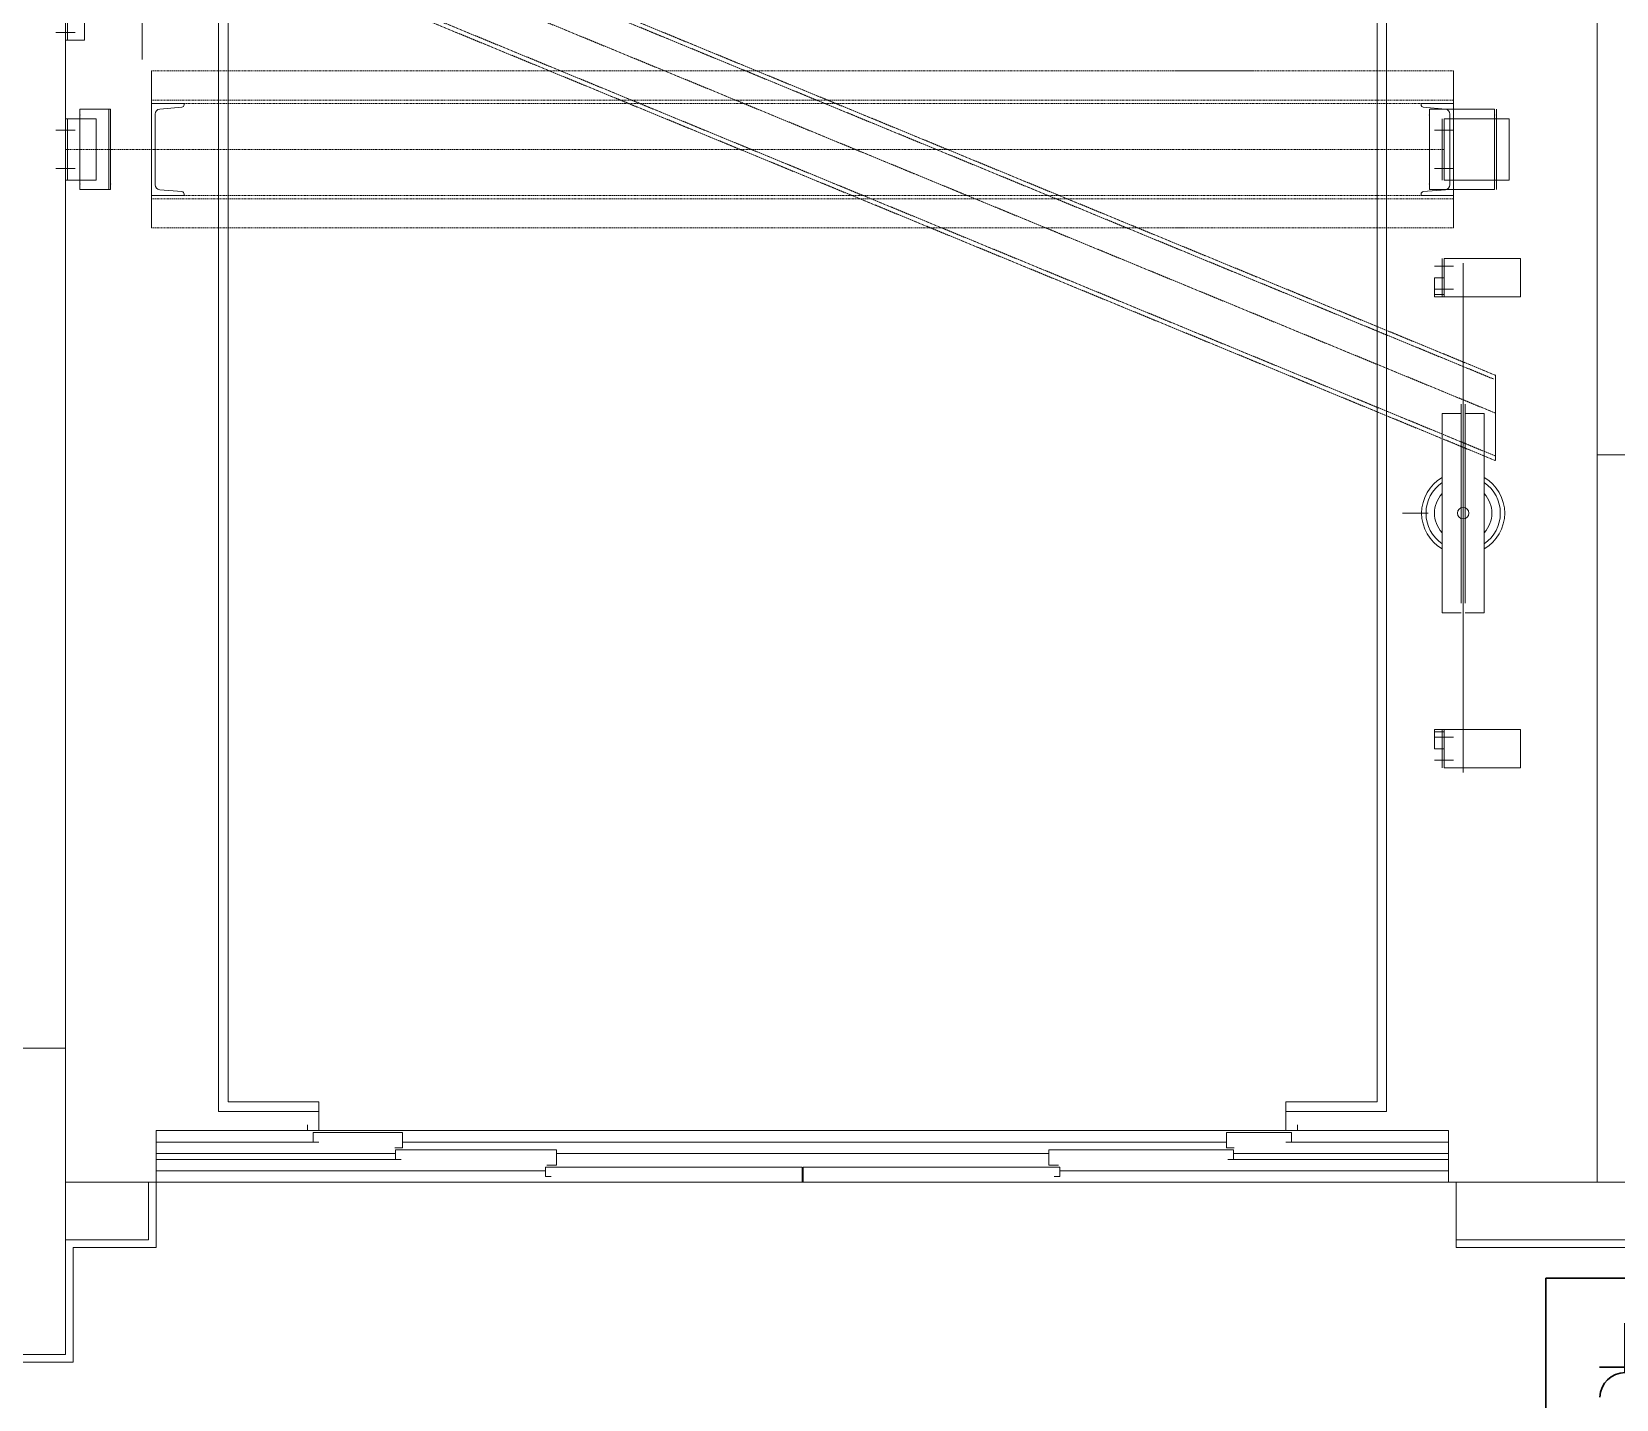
# Model space of a CAD drawing. Extents: x -1439 to 34962, y -872 to 8330.
# Drawn here: x 17672 to 18085.8, y 3100.8 to 3458 of the extents above; entities that cross this region are included whole.
import ezdxf

# ---------------------------------------------------------------- set-up
doc = ezdxf.new("R2010")
doc.units = 0
doc.linetypes.add('DOT2', pattern=[0.125, 0, -0.125])
doc.layers.get('0').update_dxf_attribs({"color": 9, "lineweight": 9})
for name, color, linetype, lineweight in [('00', 9, 'Continuous', 9), ('01', 9, 'Continuous', 9), ('06C', 9, 'Continuous', 9), ('06D', 9, 'Continuous', 9), ('14', 9, 'Continuous', 9), ('20', 9, 'DOT2', 9), ('E-KABLO', 7, 'Continuous', 30), ('E-PRİZ', 7, 'Continuous', 30)]:
    doc.layers.add(name, color=color, linetype=linetype, lineweight=lineweight)

# ---------------------------------------------------------------- blocks, each defined once
blk = doc.blocks.new('p-kolon-80x80-vw')
at = {"layer": '01'}
blk.add_lwpolyline([(-40, -40), (-40, 40), (40, 40), (40, -40)], close=True, dxfattribs=at)
blk = doc.blocks.new('NPU240')
for p, q in [((0, -120), (0, 120)), ((0, 120), (85, 120)), ((9.5, -92.2), (9.5, 92.2)), ((21.4, 105.2), (79.1, 110.2)), ((85, 120), (85, 116.7)), ((0, -120), (85, -120)), ((21.4, -105.2), (79.1, -110.2)), ((85, -120), (85, -116.7))]:
    blk.add_line(p, q)
for centre, radius, start, end in [((22.5, 92.2), 13, 95, 180), ((78.5, 116.7), 6.5, 275, 0), ((22.5, -92.2), 13, 180, 265), ((78.5, -116.7), 6.5, 0, 85)]:
    blk.add_arc(centre, radius, start, end)
blk = doc.blocks.new('asansr-acilmayan')
for p in [(1926.2, 24884.45), (1926.2, 24884.45), (1926.2, 24884.45), (1926.2, 24866.45)]:
    blk.add_point(p)
at = {"layer": '06D'}
for p, q in [((1610, 25258.7), (1610, 24624.2)), ((1915, 24624.2), (1915, 25258.7)), ((1612.5, 25256.2), (1612.5, 24626.7)), ((1912.5, 24626.7), (1912.5, 25256.2)), ((1590, 25031.95), (1590, 24898.95)), ((1570, 24903.95), (1570, 24913.95)), ((1570.5, 24903.95), (1570.5, 24913.95)), ((1575, 24903.95), (1575, 24913.95)), ((1567.5, 24905.95), (1572.5, 24905.95)), ((1570, 24903.95), (1575, 24903.95)), ((1592.5, 24887.45), (1592.5, 24895.95)), ((1932.5, 24887.45), (1932.5, 24895.95)), ((1573.8, 24864.95), (1573.8, 24885.95)), ((1573.8, 24885.95), (1581.8, 24885.95)), ((1581.3, 24885.95), (1581.3, 24864.95)), ((1581.8, 24885.95), (1581.8, 24864.95)), ((1926.2, 24885.95), (1926.2, 24864.95)), ((1943.2, 24885.95), (1926.2, 24885.95)), ((1943.2, 24864.95), (1943.2, 24885.95)), ((1943.7, 24864.95), (1943.7, 24885.95)), ((1570, 24867.45), (1570, 24883.45)), ((1570, 24883.45), (1578, 24883.45)), ((1570.5, 24867.45), (1570.5, 24883.45)), ((1578, 24883.45), (1578, 24867.45)), ((1929.5, 24883.45), (1929.5, 24867.45)), ((1947, 24883.45), (1930, 24883.45)), ((1930, 24883.45), (1930, 24867.45)), ((1947, 24867.45), (1947, 24883.45)), ((1572.5, 24880.45), (1567.5, 24880.45)), ((1927.5, 24880.45), (1932.5, 24880.45)), ((1572.5, 24870.45), (1567.5, 24870.45)), ((1927.5, 24870.45), (1932.5, 24870.45)), ((1578, 24867.45), (1570, 24867.45)), ((1930, 24867.45), (1947, 24867.45)), ((1581.8, 24864.95), (1573.8, 24864.95)), ((1592.5, 24863.45), (1592.5, 24854.95)), ((1926.2, 24864.95), (1943.2, 24864.95)), ((1932.5, 24863.45), (1932.5, 24854.95)), ((1932.5, 24844.95), (1927.5, 24844.95)), ((1929.5, 24846.95), (1929.5, 24836.95)), ((1930, 24846.95), (1930, 24836.95)), ((1930, 24846.95), (1950, 24846.95)), ((1935, 24712.7), (1935, 24845.7)), ((1950, 24846.95), (1950, 24836.95)), ((1930, 24841.95), (1927.5, 24841.95)), ((1927.5, 24841.95), (1927.5, 24836.95)), ((1932.5, 24838.95), (1927.5, 24838.95)), ((1930, 24837.55), (1927.5, 24837.55)), ((1930, 24836.95), (1927.5, 24836.95)), ((1930, 24836.95), (1950, 24836.95)), ((1943.45, 24794.17), (1943.45, 24816.46)), ((1934.5, 24808.95), (1934.5, 24756.95)), ((1935.5, 24808.95), (1935.5, 24756.95)), ((1929.5, 24806.45), (1929.5, 24754.45)), ((1929.5, 24806.45), (1934.5, 24806.45)), ((1940.5, 24806.45), (1935.5, 24806.45)), ((1940.5, 24754.45), (1940.5, 24806.45)), ((1925.85, 24780.45), (1919.15, 24780.45)), ((1934.5, 24754.45), (1929.5, 24754.45)), ((1935.5, 24754.45), (1940.5, 24754.45)), ((1930, 24723.95), (1927.5, 24723.95)), ((1927.5, 24718.95), (1927.5, 24723.95)), ((1930, 24723.35), (1927.5, 24723.35)), ((1932.5, 24721.95), (1927.5, 24721.95)), ((1929.5, 24713.95), (1929.5, 24723.95)), ((1930, 24723.95), (1950, 24723.95)), ((1930, 24713.95), (1930, 24723.95)), ((1950, 24713.95), (1950, 24723.95)), ((1930, 24718.95), (1927.5, 24718.95)), ((1932.5, 24715.95), (1927.5, 24715.95)), ((1930, 24713.95), (1950, 24713.95)), ((1636.2, 24626.7), (1612.5, 24626.7)), ((1636.2, 24624.2), (1636.2, 24626.7)), ((1888.7, 24624.2), (1888.7, 24626.7)), ((1888.7, 24626.7), (1912.5, 24626.7)), ((1636.2, 24624.2), (1610, 24624.2)), ((1888.7, 24624.2), (1915, 24624.2)), ((1593.7, 24619.2), (1593.7, 24605.7)), ((1931.2, 24619.2), (1593.7, 24619.2)), ((1931.2, 24605.7), (1931.2, 24619.2)), ((1634.7, 24616.2), (1593.7, 24616.2)), ((1656.2, 24613.2), (1593.7, 24613.2)), ((1873.2, 24616.2), (1658, 24616.2)), ((1826.8, 24613.2), (1698.2, 24613.2)), ((1931.2, 24613.2), (1875, 24613.2)), ((1931.2, 24616.2), (1890.2, 24616.2)), ((1656.2, 24611.7), (1593.7, 24611.7)), ((1695.35, 24608.7), (1593.7, 24608.7)), ((1931.2, 24608.7), (1829.65, 24608.7)), ((1931.2, 24611.7), (1875, 24611.7)), ((1931.2, 24605.7), (1593.7, 24605.7))]:
    blk.add_line(p, q, dxfattribs=at)
for points in [[(1633.2, 24620.7), (1633.2, 24619.2), (1636.2, 24619.2), (1636.2, 24624.2)], [(1891.7, 24620.7), (1891.7, 24619.2), (1888.7, 24619.2), (1888.7, 24624.2)], [(1656, 24614.7), (1658, 24614.7), (1658, 24618.7), (1634.7, 24618.7), (1634.7, 24616.2), (1636.2, 24616.2)], [(1875.2, 24614.7), (1873.2, 24614.7), (1873.2, 24618.7), (1890.2, 24618.7), (1890.2, 24616.2), (1888.7, 24616.2)], [(1695.7, 24610.2), (1698.2, 24610.2), (1698.2, 24614.2), (1656.2, 24614.2), (1656.2, 24611.7), (1657.7, 24611.7)], [(1829.3, 24610.2), (1826.8, 24610.2), (1826.8, 24614.2), (1875, 24614.2), (1875, 24611.7), (1873.5, 24611.7)], [(1760.85, 24605.7), (1762.35, 24605.7), (1762.35, 24609.7), (1695.35, 24609.7), (1695.35, 24607.2), (1696.85, 24607.2)], [(1764.15, 24605.7), (1762.65, 24605.7), (1762.65, 24609.7), (1829.65, 24609.7), (1829.65, 24607.2), (1828.15, 24607.2)]]:
    blk.add_lwpolyline(points, dxfattribs=at)
blk.add_circle((1935, 24780.45), 1.5, dxfattribs=at)
for radius, start, end in [(10.85, 120.4584, 239.5416), (9.7, 124.542, 235.458), (10.85, 300.4584, 59.5416), (9.7, 304.542, 55.458), (7.5, 137.1666, 222.8334), (7.5, 317.1666, 42.8334)]:
    blk.add_arc((1935, 24780.45), radius, start, end, dxfattribs=at)
for p in [(1573.8, 24884.45), (1943.2, 24884.45), (1573.8, 24866.45), (1573.8, 24866.45), (1573.8, 24866.45), (1581.8, 24866.45)]:
    blk.add_point(p, dxfattribs=at)
at = {"layer": '20'}
for p, q in [((1583.57, 24964.74), (1943.45, 24816.46)), ((1583.54, 24963.56), (1943.02, 24815.45)), ((1579.13, 24956.66), (1943.45, 24806.57)), ((1583.57, 24942.45), (1943.45, 24794.17)), ((1584, 24943.47), (1943.45, 24795.37)), ((1592.5, 24895.95), (1860, 24895.95)), ((1880, 24895.95), (1860, 24895.95)), ((1932.5, 24895.95), (1860, 24895.95)), ((1592.5, 24888.35), (1932.5, 24888.35)), ((1592.5, 24887.45), (1860, 24887.45)), ((1924, 24887.45), (1860, 24887.45)), ((1570, 24875.45), (1930, 24875.45)), ((1592.5, 24863.45), (1924, 24863.45)), ((1592.5, 24862.55), (1932.5, 24862.55)), ((1592.5, 24854.95), (1862.5, 24854.95)), ((1932.5, 24854.95), (1860, 24854.95))]:
    blk.add_line(p, q, dxfattribs=at)
at = {"layer": '06D', "xscale": 0.0999999999985448, "yscale": 0.0999999999985448, "zscale": 0.0999999999985448}
blk.add_blockref('NPU240', (1592.5, 24875.45), dxfattribs=at)
at = {"layer": '06D', "xscale": 0.0999999999985448, "yscale": 0.0999999999985448, "zscale": 0.0999999999985448, "rotation": 180}
blk.add_blockref('NPU240', (1932.5, 24875.45), dxfattribs=at)
blk = doc.blocks.new('100_PRİZ')
at = {"layer": 'E-PRİZ', "color": 4}
for p, q in [((0, 2.4), (0, 0)), ((-1.223, 2.136), (1.279, 2.136))]:
    blk.add_line(p, q, dxfattribs=at)
blk.add_arc((0, 3.6), 1.2, 180.75513, 0.75513, dxfattribs=at)

msp = doc.modelspace()

# ---------------------------------------------------------------- linework, layer by layer
at = {"layer": '00'}
for points in [[(18110.84, 3347.5), (18080.84, 3347.5), (18080.84, 3872.5), (17680.84, 3872.5), (17680.84, 3892.5), (18173.34, 3892.5)], [(17592.84, 3657.5), (17592.84, 3672.5), (17665.84, 3672.5), (17665.84, 3802.5), (17665.84, 3812.5), (17680.84, 3812.5), (17680.84, 3192.5), (17665.84, 3192.5), (17665.84, 3397.5), (17665.84, 3657.5), (17592.84, 3657.5)], [(18164.04, 3142.5), (18044.04, 3142.5), (18044.04, 3157.5), (18110.84, 3157.5)]]:
    msp.add_lwpolyline(points, dxfattribs=at)
msp.add_lwpolyline([(17680.84, 3157.5), (17702.54, 3157.5), (17702.54, 3142.5), (17680.84, 3142.5)], close=True, dxfattribs=at)
at = {"layer": '06C'}
msp.add_lwpolyline([(17680.84, 3157.5), (18110.84, 3157.5), (18110.84, 3157.5)], dxfattribs=at)
at = {"layer": '06D'}
msp.add_lwpolyline([(18080.84, 3347.5), (18080.84, 3157.5)], dxfattribs=at)
at = {"layer": '14'}
for points in [[(17704.54, 3157.5), (17704.54, 3140.5), (17682.84, 3140.5), (17682.84, 3110.5), (17598.84, 3110.5), (17598.84, 3194.5), (17663.84, 3194.5), (17663.84, 3655.5)], [(18164.04, 3157.5), (18166.04, 3157.5), (18166.04, 3140.5), (18044.04, 3140.5), (18044.04, 3142.5), (18044.04, 3142.5)]]:
    msp.add_lwpolyline(points, dxfattribs=at)
at = {"layer": 'E-KABLO', "color": 6, "ltscale": 40}
for p, q in [((18088.04, 3132.44), (18067.44, 3132.44)), ((18067.44, 3132.44), (18067.44, 3080.44))]:
    msp.add_line(p, q, dxfattribs=at)

# ---------------------------------------------------------------- block references
for name, p in [('asansr-acilmayan', (16110.84, -21448.2)), ('p-kolon-80x80-vw', (17640.84, 3152.5))]:
    msp.add_blockref(name, p)
at = {"layer": 'E-PRİZ', "xscale": -5.399999999999999, "yscale": 5.399999999999999, "zscale": 5.399999999999999, "rotation": 180}
msp.add_blockref('100_PRİZ', (18088.04, 3120.76), dxfattribs=at)

doc.saveas('drawing.dxf')
